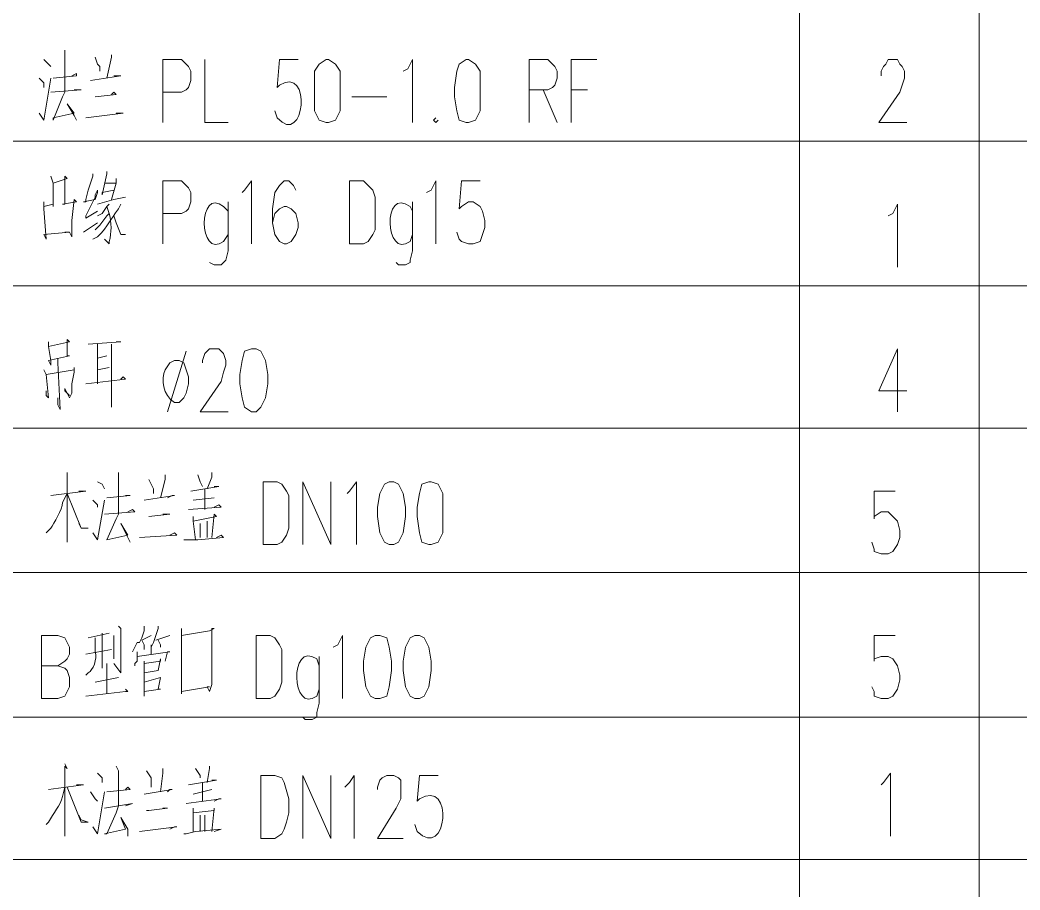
# Model space of a CAD drawing. Header units: millimetres. Extents: x 0 to 819, y 0 to 1152.
# Drawn here: x 641.1 to 718.3, y 228.4 to 295.5 of the extents above; entities that cross this region are included whole.
import ezdxf

# ---------------------------------------------------------------- set-up
doc = ezdxf.new("R2010")
doc.units = ezdxf.units.MM
doc.layers.add('1', color=7, linetype='Continuous')

msp = doc.modelspace()

# ---------------------------------------------------------------- linework, layer by layer
at = {"layer": '1', "color": 0, "lineweight": 9}
for points in [[(701.28, 286.161732), (701.28, 297.321732)], [(715.14, 286.161732), (715.14, 297.321732)], [(644.58, 293.181732), (644.58, 292.641732), (644.58, 289.941732), (644.4, 289.581732), (643.68, 287.781732), (643.68, 287.961732), (645.3, 288.321732), (644.76, 289.041732), (645.3, 288.141732), (645.48, 287.781732)], [(646.92, 292.641732), (647.1, 292.101732), (647.28, 291.921732), (647.28, 291.561732)], [(648.18, 292.821732), (648.18, 292.641732), (647.82, 291.021732)], [(642.96, 292.461732), (643.32, 292.101732), (643.5, 291.921732)], [(652.14, 287.601732), (652.14, 292.461732), (653.58, 292.461732), (653.94, 292.101732), (654.12, 291.921732), (654.3, 291.561732), (654.3, 290.841732), (654.12, 290.301732), (653.94, 290.121732), (653.58, 289.941732), (652.14, 289.941732)], [(655.38, 292.461732), (655.38, 287.601732), (657.18, 287.601732)], [(664.74, 292.461732), (664.2, 292.101732), (663.84, 291.561732), (663.84, 290.301732), (663.84, 289.581732), (663.84, 288.501732), (664.2, 287.781732), (664.74, 287.601732), (664.92, 287.601732), (665.46, 287.781732), (665.82, 288.501732), (665.82, 289.581732), (665.82, 290.301732), (665.82, 291.561732), (665.46, 292.101732), (664.92, 292.461732), (664.74, 292.461732)], [(670.68, 291.561732), (671.04, 291.741732), (671.4, 292.461732), (671.4, 287.601732)], [(675.54, 292.461732), (675, 292.101732), (674.82, 291.561732), (674.64, 290.301732), (674.64, 289.581732), (674.82, 288.501732), (675, 287.781732), (675.54, 287.601732), (675.72, 287.601732), (676.26, 287.781732), (676.62, 288.501732), (676.62, 289.581732), (676.62, 290.301732), (676.62, 291.561732), (676.26, 292.101732), (675.72, 292.461732), (675.54, 292.461732)], [(680.4, 287.601732), (680.4, 292.461732), (681.84, 292.461732), (682.2, 292.101732), (682.38, 291.921732), (682.56, 291.561732), (682.56, 291.021732), (682.38, 290.481732), (682.2, 290.301732), (681.84, 290.121732), (680.4, 290.121732)], [(683.64, 287.601732), (683.64, 292.461732), (685.62, 292.461732)], [(707.58, 291.201732), (707.58, 291.561732), (707.76, 291.921732), (707.94, 292.101732), (708.12, 292.461732), (708.84, 292.461732), (709.02, 292.101732), (709.2, 291.921732), (709.38, 291.561732), (709.38, 291.021732), (709.2, 290.481732), (709.02, 289.941732), (707.4, 287.601732), (709.56, 287.601732)], [(642.6, 291.021732), (642.96, 290.661732), (642.96, 290.301732)], [(642.6, 288.321732), (642.96, 287.781732), (643.5, 291.021732)], [(643.68, 291.021732), (645.48, 291.201732), (645.48, 291.381732), (645.12, 291.201732)], [(646.56, 290.841732), (648.9, 291.201732), (648.72, 291.201732), (648.36, 291.201732)], [(643.5, 289.941732), (645.84, 290.121732), (645.66, 290.121732), (645.3, 290.121732)], [(646.92, 289.581732), (646.92, 289.581732), (648.54, 289.761732), (648.36, 289.941732), (648.18, 289.761732)], [(666.72, 289.581732), (669.42, 289.581732)], [(681.48, 290.121732), (682.56, 287.601732)], [(683.64, 290.121732), (684.9, 290.121732)], [(646.2, 287.961732), (649.08, 288.321732), (648.9, 288.321732), (648.54, 288.321732)], [(673.2, 287.961732), (673.02, 287.781732), (673.2, 287.601732), (673.38, 287.781732)], [(819.18, 286.161732), (569.34, 286.161732)], [(819.18, 286.161732), (569.34, 286.161732)], [(701.28, 275.001732), (701.28, 286.161732)], [(715.14, 275.001732), (715.14, 286.161732)], [(643.5, 283.461732), (643.68, 282.921732), (643.68, 281.121732), (643.68, 281.301732), (642.96, 281.121732), (642.96, 281.481732), (642.96, 280.941732), (643.14, 278.601732), (642.96, 278.961732), (644.94, 279.141732), (644.76, 279.141732), (644.58, 279.141732)], [(643.68, 282.921732), (644.76, 283.281732), (644.58, 283.461732), (644.58, 281.301732), (644.4, 281.301732), (645.48, 281.481732), (645.3, 281.661732), (645.12, 280.041732), (645.12, 279.321732), (645.12, 278.781732), (644.94, 279.141732)], [(646.74, 283.641732), (646.74, 283.461732), (646.38, 282.381732), (646.2, 281.661732), (646.2, 281.481732), (646.02, 281.481732), (646.92, 281.661732), (647.1, 282.201732), (647.1, 282.381732), (646.92, 282.021732), (646.92, 281.841732), (646.2, 280.401732), (646.2, 280.221732), (647.1, 280.761732)], [(647.82, 283.821732), (647.82, 283.641732), (647.46, 282.021732), (647.46, 282.201732), (648.36, 282.381732)], [(647.64, 282.921732), (648.54, 282.921732), (648.54, 283.281732), (648.54, 283.101732), (648.54, 282.921732), (648.18, 281.661732)], [(652.14, 278.241732), (652.14, 283.101732), (653.58, 283.101732), (653.94, 282.741732), (654.12, 282.561732), (654.3, 282.201732), (654.3, 281.481732), (654.12, 280.941732), (653.94, 280.761732), (653.58, 280.581732), (652.14, 280.581732)], [(658.26, 282.201732), (658.44, 282.381732), (658.98, 283.101732), (658.98, 278.241732)], [(662.4, 282.381732), (662.22, 282.741732), (661.86, 283.101732), (661.5, 283.101732), (661.14, 282.741732), (660.78, 282.201732), (660.6, 280.941732), (660.6, 279.861732), (660.78, 278.961732), (661.14, 278.421732), (661.5, 278.241732), (661.68, 278.241732), (662.04, 278.421732), (662.4, 278.961732), (662.58, 279.501732), (662.58, 279.861732), (662.4, 280.581732), (662.04, 280.941732), (661.68, 281.121732), (661.5, 281.121732), (661.14, 280.941732), (660.78, 280.581732), (660.6, 279.861732)], [(666.54, 278.241732), (666.54, 283.101732), (667.62, 283.101732), (667.98, 282.741732), (668.34, 282.381732), (668.52, 281.841732), (668.52, 281.121732), (668.52, 280.041732), (668.52, 279.321732), (668.34, 278.961732), (667.98, 278.421732), (667.62, 278.241732), (666.54, 278.241732)], [(672.48, 282.201732), (672.84, 282.381732), (673.2, 283.101732), (673.2, 278.241732)], [(676.62, 283.101732), (675.18, 283.101732), (675, 280.941732), (675.18, 281.121732), (675.72, 281.481732), (676.08, 281.481732), (676.62, 281.121732), (676.8, 280.761732), (676.98, 280.041732), (676.98, 279.501732), (676.8, 278.961732), (676.62, 278.421732), (676.08, 278.241732), (675.72, 278.241732), (675.18, 278.421732), (675, 278.601732), (674.82, 279.141732)], [(647.1, 281.301732), (648.36, 281.661732), (649.26, 281.841732)], [(648, 281.301732), (647.82, 281.121732), (647.46, 280.581732), (647.1, 280.401732)], [(657.18, 281.481732), (657.18, 277.701732), (657, 276.981732), (656.82, 276.801732), (656.64, 276.621732), (656.1, 276.621732), (655.74, 276.801732)], [(671.4, 281.481732), (671.4, 277.701732), (671.22, 276.981732), (671.22, 276.801732), (670.86, 276.621732), (670.32, 276.621732), (670.14, 276.801732)], [(708.12, 280.401732), (708.48, 280.581732), (708.84, 281.301732), (708.84, 276.441732)], [(648, 280.581732), (647.82, 280.401732), (647.28, 279.681732), (647.1, 279.501732), (646.92, 279.321732)], [(648.36, 280.401732), (648.54, 279.861732), (648.9, 278.961732), (649.26, 278.961732), (648.9, 278.961732)], [(646.02, 279.141732), (647.1, 279.861732)], [(819.18, 275.001732), (569.34, 275.001732)], [(819.18, 275.001732), (569.34, 275.001732)], [(701.28, 264.021732), (701.28, 275.001732)], [(715.14, 264.021732), (715.14, 275.001732)], [(643.32, 270.681732), (643.32, 270.321732), (643.5, 269.241732), (643.5, 268.881732), (643.32, 269.241732), (644.94, 269.601732), (644.76, 269.601732), (644.76, 270.861732), (644.94, 270.681732), (643.32, 270.321732)], [(646.38, 270.501732), (648.9, 270.681732), (648.9, 270.681732), (648.54, 270.681732)], [(647.1, 270.501732), (647.1, 267.441732)], [(648.18, 270.501732), (648.18, 265.641732), (648.18, 266.181732), (648.18, 266.541732)], [(655.2, 269.061732), (655.2, 269.241732), (655.38, 269.781732), (655.56, 269.961732), (655.74, 270.141732), (656.46, 270.141732), (656.64, 269.961732), (656.82, 269.781732), (657, 269.241732), (657, 268.881732), (656.82, 268.341732), (656.64, 267.621732), (655.02, 265.281732), (657.18, 265.281732)], [(658.98, 270.141732), (658.44, 269.961732), (658.26, 269.241732), (658.08, 268.161732), (658.08, 267.441732), (658.26, 266.361732), (658.44, 265.641732), (658.98, 265.281732), (659.34, 265.281732), (659.7, 265.641732), (660.06, 266.361732), (660.24, 267.441732), (660.24, 268.161732), (660.06, 269.241732), (659.7, 269.961732), (659.34, 270.141732), (658.98, 270.141732)], [(708.84, 270.141732), (707.4, 266.901732), (709.56, 266.901732)], [(708.84, 270.141732), (708.84, 265.281732)], [(644.04, 269.421732), (644.04, 269.061732), (644.22, 265.461732), (644.04, 265.821732), (644.04, 266.361732)], [(647.82, 269.601732), (647.1, 269.421732)], [(653.94, 269.961732), (652.5, 265.281732)], [(643.14, 266.901732), (643.14, 266.541732), (643.32, 266.361732), (643.14, 268.161732), (642.96, 268.521732), (643.14, 268.161732), (645.3, 268.521732), (645.3, 268.701732), (645.3, 268.341732), (645.12, 267.441732), (645.12, 266.721732), (644.94, 266.361732), (644.58, 267.081732), (644.58, 266.901732), (644.94, 266.541732)], [(647.1, 268.521732), (648, 268.701732)], [(646.2, 267.441732), (649.26, 267.801732), (649.08, 267.981732), (648.9, 267.801732)], [(819.18, 264.021732), (569.34, 264.021732)], [(819.18, 264.021732), (569.34, 264.021732)], [(701.28, 252.861732), (701.28, 264.021732)], [(715.14, 252.861732), (715.14, 264.021732)], [(644.76, 260.601732), (644.76, 260.421732), (644.76, 260.601732), (644.76, 255.201732), (644.76, 256.101732)], [(648.72, 260.601732), (648.72, 260.241732), (648.72, 257.361732), (648.54, 257.001732), (647.82, 255.381732), (647.82, 255.381732), (649.44, 255.741732), (648.9, 256.641732), (649.44, 255.561732), (649.62, 255.201732)], [(652.32, 260.421732), (652.32, 260.061732), (651.96, 258.621732)], [(654.84, 260.421732), (655.02, 259.881732), (655.2, 259.521732)], [(655.92, 260.601732), (655.92, 260.241732), (655.56, 259.341732)], [(647.1, 259.881732), (647.46, 259.701732), (647.64, 259.341732)], [(651.06, 260.061732), (651.24, 259.701732), (651.42, 259.341732), (651.42, 258.981732)], [(654.3, 259.161732), (656.46, 259.521732), (656.28, 259.521732), (656.1, 259.521732)], [(655.38, 259.341732), (655.38, 257.721732)], [(659.88, 255.021732), (659.88, 259.881732), (660.96, 259.881732), (661.32, 259.701732), (661.68, 259.161732), (661.86, 258.801732), (661.86, 258.081732), (661.86, 256.821732), (661.86, 256.281732), (661.68, 255.741732), (661.32, 255.201732), (660.96, 255.021732), (659.88, 255.021732)], [(662.94, 255.021732), (662.94, 259.881732), (665.1, 255.021732), (665.1, 259.881732)], [(666.36, 258.981732), (666.54, 259.161732), (667.08, 259.881732), (667.08, 255.021732)], [(669.6, 259.881732), (669.24, 259.701732), (668.88, 258.981732), (668.7, 257.901732), (668.7, 257.181732), (668.88, 255.921732), (669.24, 255.201732), (669.6, 255.021732), (669.96, 255.021732), (670.32, 255.201732), (670.68, 255.921732), (670.86, 257.181732), (670.86, 257.901732), (670.68, 258.981732), (670.32, 259.701732), (669.96, 259.881732), (669.6, 259.881732)], [(672.66, 259.881732), (672.12, 259.701732), (671.94, 258.981732), (671.76, 257.901732), (671.76, 257.181732), (671.94, 255.921732), (672.12, 255.201732), (672.66, 255.021732), (672.84, 255.021732), (673.38, 255.201732), (673.74, 255.921732), (673.74, 257.181732), (673.74, 257.901732), (673.74, 258.981732), (673.38, 259.701732), (672.84, 259.881732), (672.66, 259.881732)], [(643.5, 258.801732), (646.2, 259.161732), (646.02, 259.161732), (645.66, 259.161732)], [(644.76, 258.981732), (645.84, 256.281732), (646.38, 256.281732), (645.84, 256.281732), (645.66, 256.641732)], [(647.82, 258.621732), (649.62, 258.801732), (649.62, 258.801732), (649.26, 258.801732)], [(650.7, 258.441732), (653.04, 258.801732), (652.86, 258.801732), (652.5, 258.621732)], [(656.1, 258.621732), (654.48, 258.441732)], [(708.66, 259.161732), (707.04, 259.161732), (707.04, 257.001732), (707.04, 257.181732), (707.58, 257.541732), (708.12, 257.541732), (708.48, 257.181732), (708.84, 256.821732), (709.02, 256.101732), (709.02, 255.561732), (708.84, 255.021732), (708.48, 254.481732), (708.12, 254.301732), (707.58, 254.301732), (707.04, 254.481732), (707.04, 254.661732), (706.86, 255.201732)], [(646.74, 258.441732), (647.1, 258.081732), (647.1, 257.901732)], [(646.74, 255.921732), (647.1, 255.381732), (647.64, 258.441732)], [(654.12, 257.721732), (656.64, 257.901732), (656.46, 258.081732), (656.1, 257.901732)], [(647.64, 257.361732), (649.98, 257.541732), (649.8, 257.721732), (649.44, 257.541732)], [(651.06, 257.181732), (652.68, 257.361732), (652.14, 257.361732)], [(654.48, 256.821732), (656.28, 257.181732), (656.1, 257.361732), (655.92, 255.561732)], [(654.48, 257.181732), (654.48, 256.821732), (654.66, 255.381732)], [(655.02, 256.641732), (655.02, 255.561732)], [(655.56, 256.821732), (655.56, 255.561732)], [(650.34, 255.561732), (653.22, 255.741732), (653.04, 255.921732), (652.68, 255.741732)], [(653.76, 255.381732), (653.94, 255.381732), (654.84, 255.381732), (656.82, 255.561732), (656.64, 255.741732), (656.28, 255.561732)], [(819.18, 252.861732), (569.34, 252.861732)], [(819.18, 252.861732), (569.34, 252.861732)], [(701.28, 241.701732), (701.28, 252.861732)], [(715.14, 241.701732), (715.14, 252.861732)], [(648.72, 248.721732), (648.9, 248.541732), (648.9, 248.541732), (648.9, 245.121732), (648.36, 245.841732), (648.9, 245.121732)], [(650.7, 248.721732), (650.7, 248.361732), (650.52, 247.821732), (650.34, 247.461732), (650.16, 247.461732), (649.98, 247.101732), (649.8, 246.741732)], [(651.78, 248.721732), (651.78, 248.541732), (651.6, 248.001732), (651.42, 247.461732), (651.24, 247.101732)], [(653.58, 248.541732), (653.58, 248.181732), (653.58, 244.401732), (653.58, 243.501732), (653.58, 243.681732), (655.74, 244.041732), (655.56, 244.041732), (655.74, 243.681732), (655.92, 244.221732), (655.92, 245.121732), (655.92, 246.021732), (655.92, 248.541732), (656.1, 248.541732), (655.74, 248.361732), (654.66, 248.181732), (654.66, 248.181732), (653.58, 248.001732)], [(642.78, 243.141732), (642.78, 248.001732), (644.04, 248.001732), (644.58, 247.821732), (644.76, 247.461732), (644.94, 247.101732), (644.94, 246.561732), (644.76, 246.201732), (644.58, 246.021732), (644.04, 245.661732), (642.78, 245.661732)], [(646.38, 247.821732), (648, 248.181732)], [(647.46, 248.181732), (647.46, 245.481732)], [(648.36, 248.001732), (648.36, 246.201732)], [(650.52, 247.641732), (651.24, 248.001732)], [(651.6, 247.641732), (652.68, 248.001732)], [(659.34, 243.141732), (659.34, 248.001732), (660.42, 248.001732), (660.78, 247.821732), (661.14, 247.281732), (661.32, 246.921732), (661.32, 246.201732), (661.32, 244.941732), (661.32, 244.401732), (661.14, 243.861732), (660.78, 243.321732), (660.42, 243.141732), (659.34, 243.141732)], [(665.28, 247.101732), (665.64, 247.281732), (666, 248.001732), (666, 243.141732)], [(668.52, 248.001732), (668.16, 247.821732), (667.8, 247.101732), (667.62, 246.021732), (667.62, 245.301732), (667.8, 244.041732), (668.16, 243.321732), (668.52, 243.141732), (668.88, 243.141732), (669.42, 243.321732), (669.6, 244.041732), (669.78, 245.301732), (669.78, 246.021732), (669.6, 247.101732), (669.42, 247.821732), (668.88, 248.001732), (668.52, 248.001732)], [(671.58, 248.001732), (671.22, 247.821732), (670.86, 247.101732), (670.68, 246.021732), (670.68, 245.301732), (670.86, 244.041732), (671.22, 243.321732), (671.58, 243.141732), (671.94, 243.141732), (672.3, 243.321732), (672.66, 244.041732), (672.84, 245.301732), (672.84, 246.021732), (672.66, 247.101732), (672.3, 247.821732), (671.94, 248.001732), (671.58, 248.001732)], [(708.66, 248.001732), (707.04, 248.001732), (707.04, 246.021732), (707.04, 246.201732), (707.58, 246.381732), (708.12, 246.381732), (708.48, 246.201732), (708.84, 245.661732), (709.02, 244.941732), (709.02, 244.581732), (708.84, 243.861732), (708.48, 243.321732), (708.12, 243.141732), (707.58, 243.141732), (707.04, 243.321732), (707.04, 243.681732), (706.86, 244.041732)], [(650.52, 247.641732), (650.7, 247.281732), (650.7, 246.921732)], [(651.24, 247.281732), (651.24, 246.921732), (651.24, 246.561732)], [(651.78, 247.641732), (651.96, 247.281732), (651.96, 247.101732)], [(646.2, 246.561732), (648.18, 246.921732)], [(650.16, 246.741732), (650.16, 246.201732), (650.16, 246.021732), (649.98, 245.841732), (649.98, 245.661732)], [(650.16, 246.381732), (652.68, 246.741732), (652.5, 246.741732), (652.32, 246.021732)], [(664.2, 246.381732), (664.2, 242.781732), (664.02, 242.061732), (664.02, 241.701732), (663.66, 241.521732), (663.12, 241.521732), (662.94, 241.701732)], [(644.04, 245.661732), (644.58, 245.481732), (644.76, 245.301732), (644.94, 244.761732), (644.94, 244.041732), (644.76, 243.681732), (644.58, 243.321732), (644.04, 243.141732), (642.78, 243.141732)], [(647.82, 245.841732), (647.82, 245.661732), (647.82, 243.501732)], [(650.7, 245.841732), (651.96, 246.021732), (651.96, 246.201732), (651.78, 245.301732), (651.78, 245.301732), (650.7, 245.121732)], [(650.7, 246.021732), (650.7, 245.841732), (650.7, 244.761732), (650.7, 243.321732), (650.7, 244.041732)], [(646.92, 244.401732), (648.72, 244.761732)], [(650.7, 244.401732), (651.96, 244.761732), (651.96, 244.761732), (651.78, 243.861732), (651.96, 243.861732), (650.7, 243.681732)], [(649.26, 243.861732), (649.44, 243.681732), (649.26, 243.681732), (646.2, 243.321732)], [(819.18, 241.701732), (569.34, 241.701732)], [(819.18, 241.701732), (569.34, 241.701732)], [(701.28, 230.721732), (701.28, 241.701732)], [(715.14, 230.721732), (715.14, 241.701732)], [(644.58, 238.101732), (644.76, 237.741732), (644.58, 237.921732), (644.58, 232.521732), (644.58, 232.881732), (644.58, 233.421732)], [(648.54, 237.921732), (648.72, 237.561732), (648.72, 234.861732), (648.54, 234.321732), (647.82, 232.701732), (647.64, 232.701732), (649.26, 233.061732), (648.9, 233.961732), (649.44, 233.061732), (649.44, 232.521732)], [(652.14, 237.741732), (652.14, 237.381732), (651.96, 235.941732)], [(654.66, 237.741732), (655.02, 237.201732), (655.02, 237.021732)], [(655.74, 237.921732), (655.74, 237.741732), (655.56, 236.661732)], [(647.1, 237.381732), (647.46, 237.021732), (647.46, 236.661732)], [(650.88, 237.561732), (651.24, 237.021732), (651.24, 236.661732), (651.24, 236.301732)], [(659.7, 232.341732), (659.7, 237.201732), (660.78, 237.201732), (661.32, 237.021732), (661.5, 236.661732), (661.86, 235.401732), (661.86, 234.321732), (661.68, 233.601732), (661.5, 233.061732), (661.32, 232.701732), (660.78, 232.341732), (659.7, 232.341732)], [(662.94, 232.341732), (662.94, 237.201732), (665.1, 232.341732), (665.1, 237.201732)], [(666.18, 236.301732), (666.54, 236.661732), (666.9, 237.201732), (666.9, 232.341732)], [(668.7, 236.121732), (668.7, 236.301732), (668.88, 236.841732), (669.06, 237.021732), (669.42, 237.201732), (669.96, 237.201732), (670.32, 237.021732), (670.5, 236.841732), (670.5, 236.301732), (670.5, 235.941732), (670.5, 235.401732), (670.14, 234.681732), (668.7, 232.341732), (670.68, 232.341732)], [(707.58, 236.481732), (707.76, 236.661732), (708.3, 237.381732), (708.3, 232.521732)], [(643.32, 236.121732), (646.02, 236.481732), (645.84, 236.481732), (645.48, 236.481732)], [(644.76, 236.301732), (645.84, 233.601732), (646.38, 233.601732), (645.84, 233.781732), (645.66, 234.141732)], [(647.82, 235.941732), (649.62, 236.121732), (649.44, 236.301732), (649.26, 236.121732)], [(654.12, 236.481732), (656.28, 236.841732), (656.28, 236.841732), (655.92, 236.841732)], [(655.2, 236.661732), (655.2, 235.221732)], [(646.56, 235.941732), (646.92, 235.401732), (647.1, 235.221732)], [(646.74, 233.241732), (647.1, 232.701732), (647.64, 235.941732)], [(650.7, 235.761732), (652.86, 236.121732), (652.68, 236.121732), (652.5, 235.941732)], [(653.94, 235.041732), (656.64, 235.401732), (656.46, 235.401732), (656.1, 235.221732)], [(655.92, 236.121732), (654.48, 235.761732)], [(647.64, 234.681732), (649.8, 235.041732), (649.8, 235.041732), (649.26, 234.861732)], [(650.88, 234.501732), (651.06, 234.501732), (652.5, 234.681732), (652.32, 234.681732), (652.14, 234.681732)], [(654.48, 234.681732), (654.48, 234.321732), (654.48, 232.881732)], [(654.48, 234.321732), (656.1, 234.501732), (656.1, 234.681732), (655.92, 232.881732)], [(655.02, 234.141732), (655.02, 232.881732)], [(655.38, 234.141732), (655.38, 232.881732)], [(650.34, 232.881732), (653.22, 233.241732), (653.04, 233.241732), (652.68, 233.061732)], [(653.76, 232.701732), (653.94, 232.701732), (654.66, 232.881732), (654.66, 232.881732), (656.64, 233.061732), (656.64, 233.061732), (656.1, 232.881732)], [(819.18, 230.721732), (569.34, 230.721732)], [(819.18, 230.721732), (569.34, 230.721732)], [(701.28, 219.561732), (701.28, 230.721732)], [(715.14, 219.561732), (715.14, 230.721732)]]:
    msp.add_lwpolyline(points, dxfattribs=at)
for points, knots in [([(662.58, 292.461732), (662.58, 292.461732), (661.14, 292.461732), (661.14, 292.461732), (661.14, 292.461732), (660.96, 290.301732), (660.96, 290.301732), (660.96, 290.301732), (661.14, 290.481732), (661.14, 290.481732), (663.66, 292.101732), (663.12, 285.621732), (660.96, 287.961732), (660.96, 287.961732), (660.78, 288.501732), (660.78, 288.501732)], [0, 0, 0, 0, 1, 1, 1, 2, 2, 2, 3, 3, 3, 4, 4, 4, 5, 5, 5, 5]), ([(657.18, 280.761732), (657.18, 280.761732), (656.82, 281.121732), (656.82, 281.121732), (654.84, 282.741732), (654.84, 276.981732), (656.82, 278.421732), (656.82, 278.421732), (657.18, 278.961732), (657.18, 278.961732)], [0, 0, 0, 0, 1, 1, 1, 2, 2, 2, 3, 3, 3, 3]), ([(671.4, 280.761732), (671.4, 280.761732), (671.22, 281.121732), (671.22, 281.121732), (669.06, 282.741732), (669.24, 276.981732), (671.22, 278.421732), (671.22, 278.421732), (671.4, 278.961732), (671.4, 278.961732)], [0, 0, 0, 0, 1, 1, 1, 2, 2, 2, 3, 3, 3, 3]), ([(648.9, 281.301732), (648.9, 281.301732), (648.72, 280.941732), (648.72, 280.941732), (648, 280.041732), (648, 279.681732), (647.1, 278.781732), (647.1, 278.781732), (646.74, 278.601732), (646.74, 278.601732)], [0, 0, 0, 0, 1, 1, 1, 2, 2, 2, 3, 3, 3, 3]), ([(647.82, 281.121732), (647.82, 281.121732), (648, 280.581732), (648, 280.581732), (648.18, 279.861732), (648.18, 279.141732), (648, 278.421732), (648, 278.421732), (648, 278.241732), (648, 278.241732), (648, 278.241732), (647.64, 278.601732), (647.64, 278.601732)], [0, 0, 0, 0, 1, 1, 1, 2, 2, 2, 3, 3, 3, 4, 4, 4, 4]), ([(653.04, 269.241732), (653.04, 269.241732), (652.68, 269.061732), (652.68, 269.061732), (652.68, 269.061732), (652.32, 268.521732), (652.32, 268.521732), (651.96, 267.801732), (652.14, 266.541732), (653.04, 266.001732), (653.04, 266.001732), (653.4, 266.001732), (653.4, 266.001732), (653.4, 266.001732), (653.76, 266.361732), (653.76, 266.361732), (653.76, 266.361732), (653.94, 266.721732), (653.94, 266.721732), (653.94, 266.721732), (654.12, 267.441732), (654.12, 267.441732), (654.12, 267.441732), (654.12, 267.981732), (654.12, 267.981732), (654.12, 267.981732), (653.94, 268.521732), (653.94, 268.521732), (653.94, 268.521732), (653.76, 269.061732), (653.76, 269.061732), (653.76, 269.061732), (653.4, 269.241732), (653.4, 269.241732), (653.4, 269.241732), (653.04, 269.241732), (653.04, 269.241732)], [0, 0, 0, 0, 1, 1, 1, 2, 2, 2, 3, 3, 3, 4, 4, 4, 5, 5, 5, 6, 6, 6, 7, 7, 7, 8, 8, 8, 9, 9, 9, 10, 10, 10, 11, 11, 11, 12, 12, 12, 12]), ([(644.76, 258.981732), (644.76, 258.981732), (644.4, 258.261732), (644.4, 258.261732), (644.4, 257.721732), (643.68, 256.641732), (643.5, 256.281732), (643.5, 256.281732), (643.14, 255.921732), (643.14, 255.921732)], [0, 0, 0, 0, 1, 1, 1, 2, 2, 2, 3, 3, 3, 3]), ([(646.92, 247.821732), (646.92, 247.821732), (646.92, 246.741732), (646.92, 246.741732), (647.1, 246.201732), (646.74, 245.301732), (646.38, 245.121732), (646.38, 245.121732), (646.2, 244.941732), (646.2, 244.941732)], [0, 0, 0, 0, 1, 1, 1, 2, 2, 2, 3, 3, 3, 3]), ([(664.2, 245.661732), (664.2, 245.661732), (664.02, 246.201732), (664.02, 246.201732), (661.86, 247.641732), (662.04, 241.881732), (664.02, 243.321732), (664.02, 243.321732), (664.2, 243.861732), (664.2, 243.861732)], [0, 0, 0, 0, 1, 1, 1, 2, 2, 2, 3, 3, 3, 3]), ([(673.38, 237.201732), (673.38, 237.201732), (671.94, 237.201732), (671.94, 237.201732), (671.94, 237.201732), (671.76, 235.221732), (671.76, 235.221732), (671.76, 235.221732), (671.94, 235.401732), (671.94, 235.401732), (674.64, 237.021732), (674.1, 230.541732), (671.76, 232.881732), (671.76, 232.881732), (671.58, 233.421732), (671.58, 233.421732)], [0, 0, 0, 0, 1, 1, 1, 2, 2, 2, 3, 3, 3, 4, 4, 4, 5, 5, 5, 5]), ([(644.58, 236.301732), (644.58, 236.301732), (644.4, 235.581732), (644.4, 235.581732), (644.22, 234.861732), (643.68, 234.321732), (643.32, 233.601732), (643.32, 233.601732), (643.14, 233.421732), (643.14, 233.421732)], [0, 0, 0, 0, 1, 1, 1, 2, 2, 2, 3, 3, 3, 3])]:
    msp.add_open_spline(points, degree=3, knots=knots, dxfattribs=at)

doc.saveas('drawing.dxf')
